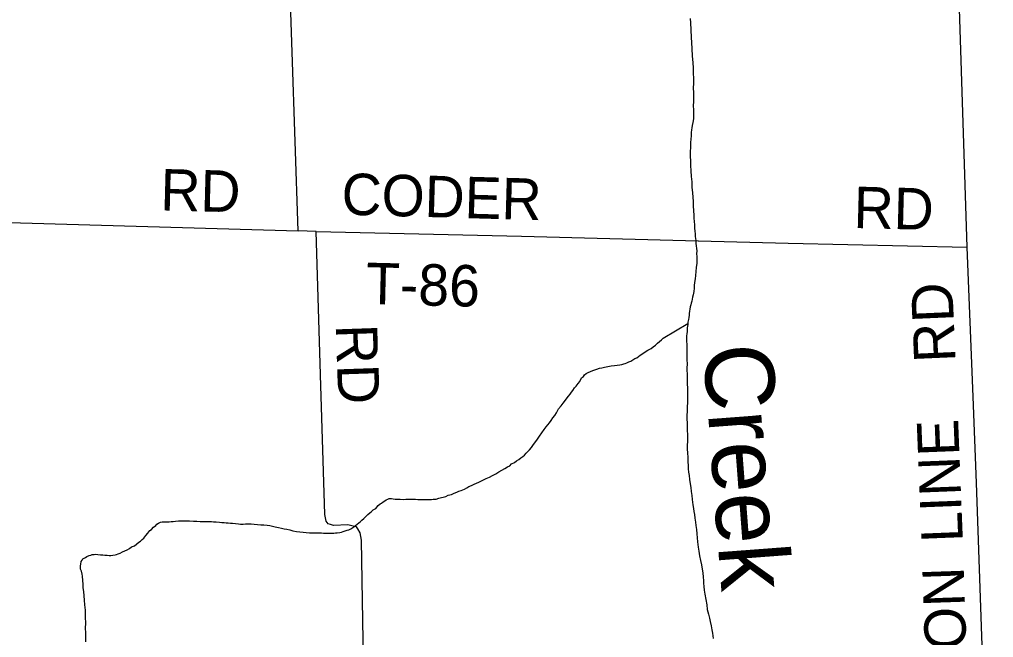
# Model space of a CAD drawing. Extents: x 1714324 to 2139646, y 928821 to 1320401.
# Drawn here: x 1884086 to 1891140, y 1093791 to 1098263 of the extents above; entities that cross this region are included whole.
import ezdxf

# ---------------------------------------------------------------- set-up
doc = ezdxf.new("R2010")
doc.units = 0
for name, color, linetype in [('GM_X_Major_River', 7, 'Continuous'), ('GM_X_Major_River_Text', 7, 'Continuous'), ('GM_X_Minor_Lake', 7, 'Continuous'), ('GM_X_Minor_River', 7, 'Continuous'), ('GM_X_Township_Road', 7, 'Continuous'), ('GM_X_Township_Road_Text', 7, 'Continuous')]:
    doc.layers.add(name, color=color, linetype=linetype)

msp = doc.modelspace()

# ---------------------------------------------------------------- linework, layer by layer
at = {"layer": 'GM_X_Major_River'}
for points in [[(1888944.5, 1098271), (1888946, 1098238.9), (1888950.3, 1098136.6), (1888953.6, 1098094.4)], [(1888953.6, 1098094.4), (1888954.9, 1098054.3), (1888958, 1097998.1), (1888963.2, 1097951.9), (1888964.6, 1097911.8), (1888966, 1097875.6), (1888967.3, 1097835.5), (1888966.7, 1097801.4), (1888966.2, 1097769.3), (1888967.6, 1097733.2), (1888967.1, 1097701.1), (1888966.6, 1097671.1), (1888966, 1097639), (1888967.5, 1097608.9), (1888966.9, 1097572.8), (1888966.5, 1097544.7), (1888962, 1097518.8), (1888957.6, 1097496.8), (1888955.3, 1097478.8), (1888953.1, 1097464.8), (1888950.8, 1097446.8), (1888950.4, 1097422.7), (1888947.9, 1097398.7), (1888945.5, 1097372.6), (1888945, 1097342.6), (1888944.4, 1097304.5), (1888943.8, 1097272.4), (1888945.3, 1097240.3), (1888946.7, 1097206.2), (1888948.1, 1097168.1), (1888951.4, 1097127.9), (1888954.8, 1097089.7), (1888956.1, 1097049.6), (1888959.5, 1097009.4), (1888963, 1096977.3), (1888964.5, 1096947.2), (1888964, 1096917.1), (1888967.3, 1096877), (1888968.8, 1096848.9), (1888970.5, 1096826.8), (1888972.1, 1096800.7), (1888973.7, 1096776.6), (1888975.3, 1096752.5), (1888976.9, 1096732.4), (1888978.6, 1096712.3), (1888980.3, 1096692.3), (1888982, 1096678.2), (1888983.8, 1096664.1), (1888985.5, 1096642.1), (1888990.6, 1096589.8), (1888990.2, 1096567.8), (1888991.9, 1096547.7), (1888991.6, 1096527.6), (1888991.1, 1096499.6), (1888986.6, 1096469.6), (1888984.1, 1096439.5), (1888981.6, 1096411.5), (1888979.2, 1096387.5), (1888974.7, 1096361.5), (1888972.3, 1096339.5), (1888972, 1096319.4), (1888969.6, 1096295.4), (1888965.2, 1096271.4), (1888960.9, 1096253.4), (1888958.6, 1096239.4), (1888954.4, 1096225.5), (1888950.1, 1096211.5), (1888947.9, 1096197.5), (1888943.6, 1096183.5), (1888941.4, 1096167.5), (1888939.1, 1096153.5), (1888936.8, 1096135.5), (1888936.6, 1096123.5), (1888934.3, 1096107.5), (1888932.1, 1096091.5), (1888927.7, 1096073.5), (1888925.5, 1096057.5), (1888923.2, 1096043.5), (1888921, 1096031.5), (1888920.8, 1096017.5), (1888920.6, 1096005.5), (1888918.3, 1095989.5), (1888918, 1095973.4), (1888917.8, 1095959.4), (1888917.6, 1095947.4), (1888917.3, 1095931.3), (1888919.1, 1095917.2), (1888918.8, 1095899.2), (1888918.4, 1095877.1), (1888920, 1095851.1), (1888919.6, 1095827), (1888919.2, 1095802.9), (1888920.6, 1095768.8), (1888920.2, 1095742.8), (1888919.8, 1095722.7), (1888921.4, 1095698.6), (1888920.9, 1095666.6), (1888922.3, 1095628.4), (1888923.7, 1095592.3), (1888924, 1095492.1), (1888921.5, 1095460)], [(1888921.5, 1095460), (1888921, 1095429.9), (1888920.4, 1095397.9), (1888920, 1095371.8), (1888921.5, 1095343.7), (1888921.1, 1095317.6), (1888922.6, 1095289.5), (1888924.2, 1095261.4), (1888923.7, 1095233.4), (1888923.3, 1095209.3), (1888922.8, 1095183.3), (1888922.4, 1095155.2), (1888923.9, 1095127.1), (1888925.3, 1095093), (1888926.8, 1095062.9), (1888928.4, 1095036.8), (1888930, 1095012.7), (1888931.6, 1094988.6), (1888935.2, 1094962.5), (1888938.7, 1094934.3), (1888942.3, 1094904.2), (1888947.8, 1094876), (1888951.4, 1094847.9), (1888954.9, 1094817.8), (1888958.4, 1094789.6), (1888963.8, 1094751.4), (1888967.4, 1094725.3), (1888971, 1094703.2), (1888974.7, 1094681.1), (1888978.2, 1094654.9), (1888981.7, 1094624.8), (1888985.4, 1094600.7), (1888988.9, 1094572.5), (1888992.4, 1094540.4), (1888993.9, 1094512.3), (1888997.5, 1094484.1), (1889000.8, 1094446), (1889006.4, 1094415.8), (1889011.8, 1094381.6), (1889019.3, 1094349.4), (1889024.8, 1094317.2), (1889030.3, 1094287.1), (1889035.8, 1094258.9), (1889037.4, 1094228.8), (1889039, 1094204.7), (1889040.6, 1094184.6), (1889042.2, 1094160.6), (1889045.8, 1094134.4), (1889049.3, 1094104.3), (1889064.1, 1094027.8), (1889067.5, 1093993.7), (1889075, 1093959.5), (1889082.6, 1093931.3), (1889088.2, 1093907.1), (1889095.7, 1093874.9), (1889101.2, 1093846.7), (1889104.8, 1093822.6), (1889110.2, 1093784.4)]]:
    msp.add_lwpolyline(points, dxfattribs=at)
at = {"layer": 'GM_X_Minor_Lake'}
for points in [[(1888944.5, 1098271), (1888946, 1098238.9), (1888950.3, 1098136.6), (1888953.6, 1098094.4)], [(1888953.6, 1098094.4), (1888954.9, 1098054.3), (1888958, 1097998.1), (1888963.2, 1097951.9), (1888964.6, 1097911.8), (1888966, 1097875.6), (1888967.3, 1097835.5), (1888966.7, 1097801.4), (1888966.2, 1097769.3), (1888967.6, 1097733.2), (1888967.1, 1097701.1), (1888966.6, 1097671.1), (1888966, 1097639), (1888967.5, 1097608.9), (1888966.9, 1097572.8), (1888966.5, 1097544.7), (1888962, 1097518.8), (1888957.6, 1097496.8), (1888955.3, 1097478.8), (1888953.1, 1097464.8), (1888950.8, 1097446.8), (1888950.4, 1097422.7), (1888947.9, 1097398.7), (1888945.5, 1097372.6), (1888945, 1097342.6), (1888944.4, 1097304.5), (1888943.8, 1097272.4), (1888945.3, 1097240.3), (1888946.7, 1097206.2), (1888948.1, 1097168.1), (1888951.4, 1097127.9), (1888954.8, 1097089.7), (1888956.1, 1097049.6), (1888959.5, 1097009.4), (1888963, 1096977.3), (1888964.5, 1096947.2), (1888964, 1096917.1), (1888967.3, 1096877), (1888968.8, 1096848.9), (1888970.5, 1096826.8), (1888972.1, 1096800.7), (1888973.7, 1096776.6), (1888975.3, 1096752.5), (1888976.9, 1096732.4), (1888978.6, 1096712.3), (1888980.3, 1096692.3), (1888982, 1096678.2), (1888983.8, 1096664.1), (1888985.5, 1096642.1), (1888990.6, 1096589.8), (1888990.2, 1096567.8), (1888991.9, 1096547.7), (1888991.6, 1096527.6), (1888991.1, 1096499.6), (1888986.6, 1096469.6), (1888984.1, 1096439.5), (1888981.6, 1096411.5), (1888979.2, 1096387.5), (1888974.7, 1096361.5), (1888972.3, 1096339.5), (1888972, 1096319.4), (1888969.6, 1096295.4), (1888965.2, 1096271.4), (1888960.9, 1096253.4), (1888958.6, 1096239.4), (1888954.4, 1096225.5), (1888950.1, 1096211.5), (1888947.9, 1096197.5), (1888943.6, 1096183.5), (1888941.4, 1096167.5), (1888939.1, 1096153.5), (1888936.8, 1096135.5), (1888936.6, 1096123.5), (1888934.3, 1096107.5), (1888932.1, 1096091.5), (1888927.7, 1096073.5), (1888925.5, 1096057.5), (1888923.2, 1096043.5), (1888921, 1096031.5), (1888920.8, 1096017.5), (1888920.6, 1096005.5), (1888918.3, 1095989.5), (1888918, 1095973.4), (1888917.8, 1095959.4), (1888917.6, 1095947.4), (1888917.3, 1095931.3), (1888919.1, 1095917.2), (1888918.8, 1095899.2), (1888918.4, 1095877.1), (1888920, 1095851.1), (1888919.6, 1095827), (1888919.2, 1095802.9), (1888920.6, 1095768.8), (1888920.2, 1095742.8), (1888919.8, 1095722.7), (1888921.4, 1095698.6), (1888920.9, 1095666.6), (1888922.3, 1095628.4), (1888923.7, 1095592.3), (1888924, 1095492.1), (1888921.5, 1095460)], [(1888921.5, 1095460), (1888921, 1095429.9), (1888920.4, 1095397.9), (1888920, 1095371.8), (1888921.5, 1095343.7), (1888921.1, 1095317.6), (1888922.6, 1095289.5), (1888924.2, 1095261.4), (1888923.7, 1095233.4), (1888923.3, 1095209.3), (1888922.8, 1095183.3), (1888922.4, 1095155.2), (1888923.9, 1095127.1), (1888925.3, 1095093), (1888926.8, 1095062.9), (1888928.4, 1095036.8), (1888930, 1095012.7), (1888931.6, 1094988.6), (1888935.2, 1094962.5), (1888938.7, 1094934.3), (1888942.3, 1094904.2), (1888947.8, 1094876), (1888951.4, 1094847.9), (1888954.9, 1094817.8), (1888958.4, 1094789.6), (1888963.8, 1094751.4), (1888967.4, 1094725.3), (1888971, 1094703.2), (1888974.7, 1094681.1), (1888978.2, 1094654.9), (1888981.7, 1094624.8), (1888985.4, 1094600.7), (1888988.9, 1094572.5), (1888992.4, 1094540.4), (1888993.9, 1094512.3), (1888997.5, 1094484.1), (1889000.8, 1094446), (1889006.4, 1094415.8), (1889011.8, 1094381.6), (1889019.3, 1094349.4), (1889024.8, 1094317.2), (1889030.3, 1094287.1), (1889035.8, 1094258.9), (1889037.4, 1094228.8), (1889039, 1094204.7), (1889040.6, 1094184.6), (1889042.2, 1094160.6), (1889045.8, 1094134.4), (1889049.3, 1094104.3), (1889064.1, 1094027.8), (1889067.5, 1093993.7), (1889075, 1093959.5), (1889082.6, 1093931.3), (1889088.2, 1093907.1), (1889095.7, 1093874.9), (1889101.2, 1093846.7), (1889104.8, 1093822.6), (1889110.2, 1093784.4)]]:
    msp.add_lwpolyline(points, dxfattribs=at)
at = {"layer": 'GM_X_Minor_River'}
for points in [[(1887103.2, 1094792.9), (1887123.3, 1094798.6), (1887173.8, 1094811.8), (1887192, 1094821.5), (1887214.2, 1094827.1), (1887234.4, 1094836.8), (1887252.6, 1094842.5), (1887268.8, 1094850.3), (1887284.9, 1094856), (1887297.1, 1094859.8), (1887309.2, 1094865.6), (1887325.4, 1094875.4), (1887341.6, 1094883.1), (1887359.8, 1094890.8), (1887380.1, 1094900.5), (1887412.4, 1094916), (1887440.8, 1094929.6), (1887465.1, 1094941.2), (1887489.3, 1094950.8), (1887511.6, 1094962.5), (1887535.9, 1094976.1), (1887558.2, 1094989.8), (1887580.6, 1095003.4), (1887600.8, 1095015.1), (1887621.1, 1095026.8), (1887637.3, 1095034.5), (1887649.6, 1095048.4), (1887671.8, 1095058), (1887686.1, 1095069.8), (1887702.3, 1095079.6), (1887716.6, 1095091.4), (1887730.8, 1095101.1), (1887743, 1095111), (1887755.3, 1095124.8), (1887767.5, 1095136.6), (1887779.8, 1095148.4), (1887794.1, 1095166.2), (1887808.5, 1095188.1), (1887833.2, 1095219.7), (1887851.7, 1095247.5), (1887870.2, 1095273.2), (1887886.7, 1095297), (1887901, 1095314.8), (1887913.3, 1095330.7), (1887923.6, 1095344.5), (1887936, 1095362.4), (1887948.3, 1095380.2), (1887962.7, 1095398), (1887975, 1095417.9), (1887989.6, 1095445.7), (1888010, 1095467.4), (1888024.4, 1095487.2), (1888063.4, 1095536.7), (1888073.7, 1095552.6), (1888083.9, 1095566.4), (1888094.2, 1095578.3), (1888106.6, 1095598.1), (1888116.8, 1095610), (1888125, 1095619.9), (1888131.2, 1095629.8), (1888145.5, 1095643.6), (1888155.9, 1095669.5), (1888170.2, 1095681.2), (1888178.4, 1095693.1), (1888190.6, 1095701), (1888204.8, 1095708.8), (1888221, 1095716.5), (1888239.2, 1095724.2), (1888267.5, 1095733.8), (1888287.6, 1095739.4), (1888303.8, 1095743.2), (1888323.9, 1095746.8), (1888346.1, 1095752.5), (1888370.2, 1095756.1), (1888394.4, 1095759.7), (1888414.5, 1095761.3), (1888434.6, 1095765), (1888448.7, 1095766.8), (1888462.8, 1095770.6), (1888472.9, 1095774.4), (1888485.1, 1095778.2), (1888499.2, 1095786), (1888513.4, 1095791.8), (1888527.6, 1095801.6), (1888541.8, 1095809.3), (1888556, 1095815.1), (1888568.2, 1095824.9), (1888582.4, 1095834.7), (1888637.2, 1095869.9), (1888661.5, 1095883.5), (1888675.8, 1095895.3), (1888692, 1095907.1), (1888706.3, 1095920.8), (1888720.6, 1095932.6), (1888734.8, 1095944.4), (1888747.1, 1095956.3), (1888926.3, 1096063.3)], [(1885371.7, 1094633.7), (1885395.8, 1094631.3), (1885417.8, 1094630.9), (1885437.9, 1094630.6), (1885458, 1094630.3), (1885476, 1094630), (1885492.1, 1094627.7), (1885510.1, 1094627.4), (1885534.2, 1094625), (1885552.3, 1094624.7), (1885568.3, 1094622.4), (1885584.3, 1094622.1), (1885598.4, 1094621.9), (1885614.4, 1094619.6), (1885628.5, 1094619.4), (1885672.6, 1094614.6), (1885686.6, 1094612.4), (1885706.7, 1094612), (1885722.7, 1094613.8), (1885742.8, 1094613.4), (1885764.9, 1094613), (1885787, 1094612.7), (1885811, 1094610.2), (1885835.1, 1094607.8), (1885857.1, 1094605.5), (1885879.2, 1094603.1), (1885899.2, 1094600.7), (1885919.2, 1094596.4), (1885939.2, 1094592), (1885963.3, 1094587.6), (1885983.3, 1094583.3), (1886003.3, 1094578.9), (1886023.3, 1094574.6), (1886043.3, 1094570.2), (1886065.3, 1094563.8), (1886091.3, 1094559.4), (1886117.4, 1094556.9), (1886141.4, 1094552.5), (1886163.4, 1094550.1), (1886185.5, 1094549.8), (1886209.6, 1094549.4), (1886227.7, 1094549.1), (1886243.7, 1094548.8), (1886257.8, 1094548.6), (1886273.8, 1094548.3), (1886287.8, 1094546), (1886301.9, 1094545.8), (1886315.9, 1094545.6), (1886330, 1094545.3), (1886346.1, 1094547.1), (1886362.1, 1094546.8), (1886374.2, 1094548.6), (1886386.3, 1094548.4), (1886406.4, 1094552), (1886418.5, 1094553.8), (1886430.6, 1094557.6), (1886444.8, 1094563.4), (1886458.9, 1094567.2), (1886471, 1094571), (1886485.2, 1094578.8), (1886507.5, 1094592.4), (1886519.7, 1094602.3), (1886556.3, 1094629.7), (1886566.5, 1094641.6), (1886580.8, 1094653.4), (1886595.1, 1094667.2), (1886609.4, 1094681), (1886623.6, 1094692.8), (1886635.8, 1094702.6), (1886648.1, 1094716.4), (1886666.3, 1094724.1), (1886684.7, 1094745.9), (1886699, 1094757.6), (1886709.1, 1094763.5), (1886721.3, 1094773.3), (1886731.5, 1094779.2), (1886741.6, 1094787), (1886753.8, 1094792.8), (1886763.9, 1094796.7), (1886780, 1094796.4), (1886792, 1094794.2), (1886808, 1094791.9), (1886824, 1094791.6), (1886842.1, 1094791.3), (1886866.2, 1094790.9), (1886884.3, 1094792.6), (1886904.4, 1094792.3), (1886920.4, 1094792), (1886938.5, 1094791.7), (1886954.6, 1094791.4), (1886970.6, 1094791.1), (1886986.7, 1094790.9), (1887002.7, 1094790.6), (1887016.8, 1094790.4), (1887028.8, 1094790.2), (1887046.9, 1094789.9), (1887058.9, 1094789.6), (1887071, 1094789.4), (1887081.1, 1094791.3), (1887093.1, 1094793.1), (1887103.2, 1094792.9)], [(1884565.9, 1093759.1), (1884566.5, 1093793.1), (1884567, 1093825.2), (1884565.6, 1093859.3), (1884566.2, 1093895.4), (1884564.9, 1093939.6), (1884563.8, 1093989.7), (1884560.4, 1094027.9), (1884556.9, 1094062), (1884555.5, 1094094.1), (1884551.9, 1094124.3), (1884548.4, 1094150.4), (1884546.8, 1094174.5), (1884541.8, 1094234.7), (1884540, 1094248.8), (1884534.3, 1094270.9), (1884528.6, 1094287.1), (1884529, 1094311.1), (1884531.2, 1094321.1), (1884533.5, 1094341.1), (1884539.7, 1094351.1), (1884545.9, 1094361), (1884564.1, 1094370.7), (1884574.3, 1094378.6), (1884590.4, 1094384.3), (1884602.6, 1094388.1), (1884612.7, 1094391.9), (1884626.7, 1094391.7), (1884638.8, 1094393.5), (1884654.8, 1094391.2), (1884672.8, 1094388.9), (1884688.9, 1094388.6), (1884704.9, 1094386.4), (1884721, 1094386.1), (1884735, 1094385.8), (1884749.1, 1094385.6), (1884761.2, 1094387.4), (1884779.3, 1094389.1), (1884789.4, 1094393), (1884801.5, 1094396.8), (1884815.6, 1094402.5), (1884831.8, 1094410.3), (1884850, 1094418), (1884866.2, 1094425.7), (1884882.5, 1094435.5), (1884898.7, 1094447.2), (1884918.9, 1094454.9), (1884951.5, 1094482.4), (1884961.7, 1094488.3), (1884975.9, 1094500.1), (1884988.1, 1094509.9), (1885002.5, 1094529.7), (1885016.9, 1094547.5), (1885031.2, 1094565.3), (1885041.4, 1094573.2), (1885057.7, 1094588.9), (1885074, 1094602.7), (1885082.2, 1094612.6), (1885092.3, 1094618.4), (1885106.5, 1094626.2), (1885118.6, 1094628), (1885132.7, 1094627.8), (1885144.7, 1094627.6), (1885156.8, 1094629.4), (1885170.8, 1094629.1), (1885184.9, 1094630.9), (1885199, 1094630.6), (1885215.1, 1094632.4), (1885237.2, 1094636), (1885269.3, 1094635.5), (1885291.4, 1094635.1), (1885317.5, 1094634.7), (1885347.6, 1094634.1), (1885371.7, 1094633.7)]]:
    msp.add_lwpolyline(points, dxfattribs=at)
at = {"layer": 'GM_X_Township_Road'}
for points in [[(1886103.6, 1096733.2), (1885951.9, 1101261.2), (1885951.9, 1101261.6)], [(1890992.5, 1095532), (1890992.4, 1095533.1), (1890949.7, 1096615.1), (1890814.2, 1100817.3), (1890814.2, 1100819.3)], [(1882178.8, 1096848.8), (1883840, 1096798.1), (1886103.6, 1096733.2)], [(1886267.1, 1095694.7), (1886235.8, 1096729.6), (1886103.6, 1096733.2)], [(1886235.8, 1096729.6), (1887721.1, 1096695.8), (1889001.9, 1096662.7), (1889002.7, 1096662.7)], [(1889002.7, 1096662.7), (1889652.6, 1096645.9), (1890949.7, 1096615.1)], [(1886647.6, 1091547.8), (1886590.1, 1092899.2), (1886563.1, 1094496.1), (1886552.5, 1094548.5), (1886537.2, 1094576.9), (1886527.6, 1094591.2), (1886503.8, 1094597.9), (1886463.9, 1094607), (1886359.6, 1094601.8), (1886339.8, 1094608.3), (1886321.9, 1094614.8), (1886308.4, 1094633.2), (1886297.7, 1094681.6), (1886267.2, 1095692.7), (1886267.1, 1095694.7)], [(1891140.2, 1091456.7), (1891086.6, 1092902.2), (1891017.1, 1094909.7), (1890992.5, 1095532)]]:
    msp.add_lwpolyline(points, dxfattribs=at)

# ---------------------------------------------------------------- texts
at = {"layer": 'GM_X_Major_River_Text'}
msp.add_text('Creek', height=500.25, rotation=274.3113, dxfattribs=at).set_placement((1889035.9, 1095899.4))
at = {"layer": 'GM_X_Township_Road_Text'}
for s, rotation, p in [('RD', 358.51937, (1885104, 1096882.5)), ('CODER', 358.37515, (1886415.5, 1096851.8)), ('RD', 358.51937, (1890124.4, 1096754.9)), ('T-86', 358.58503, (1886592.9, 1096204.5)), ('RD', 92.46871, (1890865.9, 1095787.2)), ('RD', 271.96995, (1886376.1, 1096053.9)), ('LINE', 92.26761, (1890918.7, 1094484.7)), ('SECTION', 91.95264, (1890984.7, 1092525.2))]:
    msp.add_text(s, height=300, rotation=rotation, dxfattribs=at).set_placement(p)

doc.saveas('drawing.dxf')
